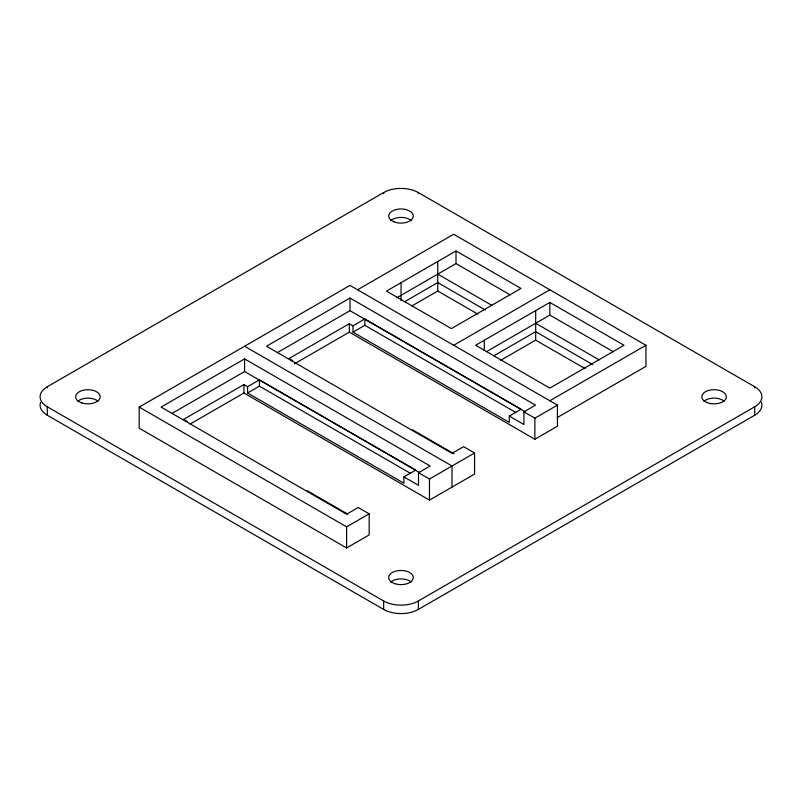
<?xml version="1.0" encoding="UTF-8"?>
<svg xmlns="http://www.w3.org/2000/svg" width="802" height="802" viewBox="0 0 802 802"><rect width="100%" height="100%" fill="white"/><g stroke="black" fill="none" stroke-linecap="round" stroke-linejoin="round"><path stroke-width="1.2" d="M47.288 415.235L47.288 406.794A24.531 14.165 0 0 1 47.288 386.764L383.657 192.57A24.531 14.165 0 0 1 418.343 192.57L754.712 386.764A24.531 14.165 0 0 1 754.712 406.794L754.712 415.235L418.343 609.43A24.531 14.165 0 0 1 383.657 609.43L47.288 415.235A24.531 14.165 0 0 1 40.621 402.313M403.907 476.919L415.757 470.072L259.437 379.827L247.587 386.674L247.587 393L403.907 483.245L403.907 476.919L418.514 485.35L418.514 472.699L430.113 466.002L244.58 358.895L161.092 407.095L346.614 514.212L358.213 507.516L369.171 513.841L369.171 534.924L346.614 547.946L139.177 428.178L139.177 407.095L349.983 285.392L557.42 405.15L557.42 426.243L534.874 439.255L349.341 332.148L294.424 363.847M357.572 289.773L453.701 234.274L645.951 345.271L645.951 366.354L557.39 417.491M509.31 416.068L521.16 409.22L364.84 318.975L352.99 325.823L352.99 332.148L509.31 422.393L509.31 416.068L523.917 424.499L523.917 411.847L535.505 405.15L349.983 298.033L266.495 346.243L452.017 453.351L463.616 446.664L474.573 452.99L474.573 474.072L429.471 500.117L243.938 393L190.104 424.078M171.929 413.481L244.58 371.547L419.677 472.639M277.332 352.629L349.983 310.685L525.079 411.777M456.017 250.946L386.444 291.116L451.386 328.599L520.959 288.429L456.017 250.946L456.017 263.597L396.88 297.743M247.587 386.674L243.938 384.559L183.638 419.376L187.297 421.481M352.99 325.823L349.341 323.707L289.041 358.524L292.69 360.629M404.298 301.893L437.762 282.575L485.38 310.063M247.587 393L259.437 386.153L410.363 473.29M352.99 332.148L364.84 325.301L515.766 412.439M411.847 305.963L437.762 291.006L477.802 314.123M453.701 345.271L549.831 289.773M549.831 302.424L475.616 345.271L549.831 388.118L624.036 345.271L549.831 302.424L549.831 315.076L613.279 351.717M486.433 351.677L549.831 315.076M493.922 355.787L535.676 331.677L592.678 364.589M500.348 360.509L535.676 340.118L585.149 368.679M549.831 400.769L645.951 345.271M139.177 407.095L346.614 526.864L369.171 513.841M418.514 472.699L429.471 479.025L474.573 452.99M523.917 411.847L534.874 418.173L557.42 405.15M47.288 406.794L383.657 600.999A24.531 14.165 0 0 0 418.343 600.999L754.712 406.794M456.017 263.597L510.132 294.835M535.676 323.246L599.134 359.887M437.762 274.134L491.877 305.382M412.489 429.792L454.032 453.782M244.58 346.243L452.017 466.002L452.017 487.095M307.086 490.644L347.567 514.012M754.712 386.764L754.712 387.817M535.676 310.595L535.676 340.118M534.874 418.173L534.874 439.255M484.288 340.259L484.288 350.614M437.762 261.482L437.762 291.006M429.471 479.025L429.471 500.117M418.343 192.57L418.343 193.623M418.343 600.999L418.343 609.43M401.05 282.675L401.05 300.6M383.657 192.57L383.657 193.623M383.657 600.999L383.657 609.43M364.84 318.975L364.84 325.301M349.983 298.033L349.983 310.685M349.341 323.707L349.341 332.148M346.614 526.864L346.614 547.946M259.437 379.827L259.437 386.153M244.58 358.895L244.58 371.547M243.938 384.559L243.938 393M47.288 386.764L47.288 387.817M761.379 402.313A24.531 14.165 0 0 1 754.712 415.235M390.895 581.961A12.271 7.078 0 0 1 411.105 581.961M703.976 401.2A12.271 7.078 0 0 1 724.196 401.2M390.895 220.45A12.271 7.078 0 0 1 411.105 220.45M77.804 401.2A12.271 7.078 0 0 1 98.024 401.2M394.865 583.676A12.271 7.078 0 0 0 413.271 577.54A12.271 7.078 0 0 0 394.865 571.405A12.271 7.078 0 0 0 394.865 583.676M706.883 402.514A12.271 7.078 0 0 0 726.281 397.511A12.271 7.078 0 0 0 709.078 390.313A12.271 7.078 0 0 0 706.883 402.514M393.802 221.763A12.271 7.078 0 0 0 413.2 216.761A12.271 7.078 0 0 0 395.998 209.563A12.271 7.078 0 0 0 393.802 221.763M81.784 402.915A12.271 7.078 0 0 0 100.18 396.779A12.271 7.078 0 0 0 81.784 390.654A12.271 7.078 0 0 0 81.784 402.915"/></g></svg>
